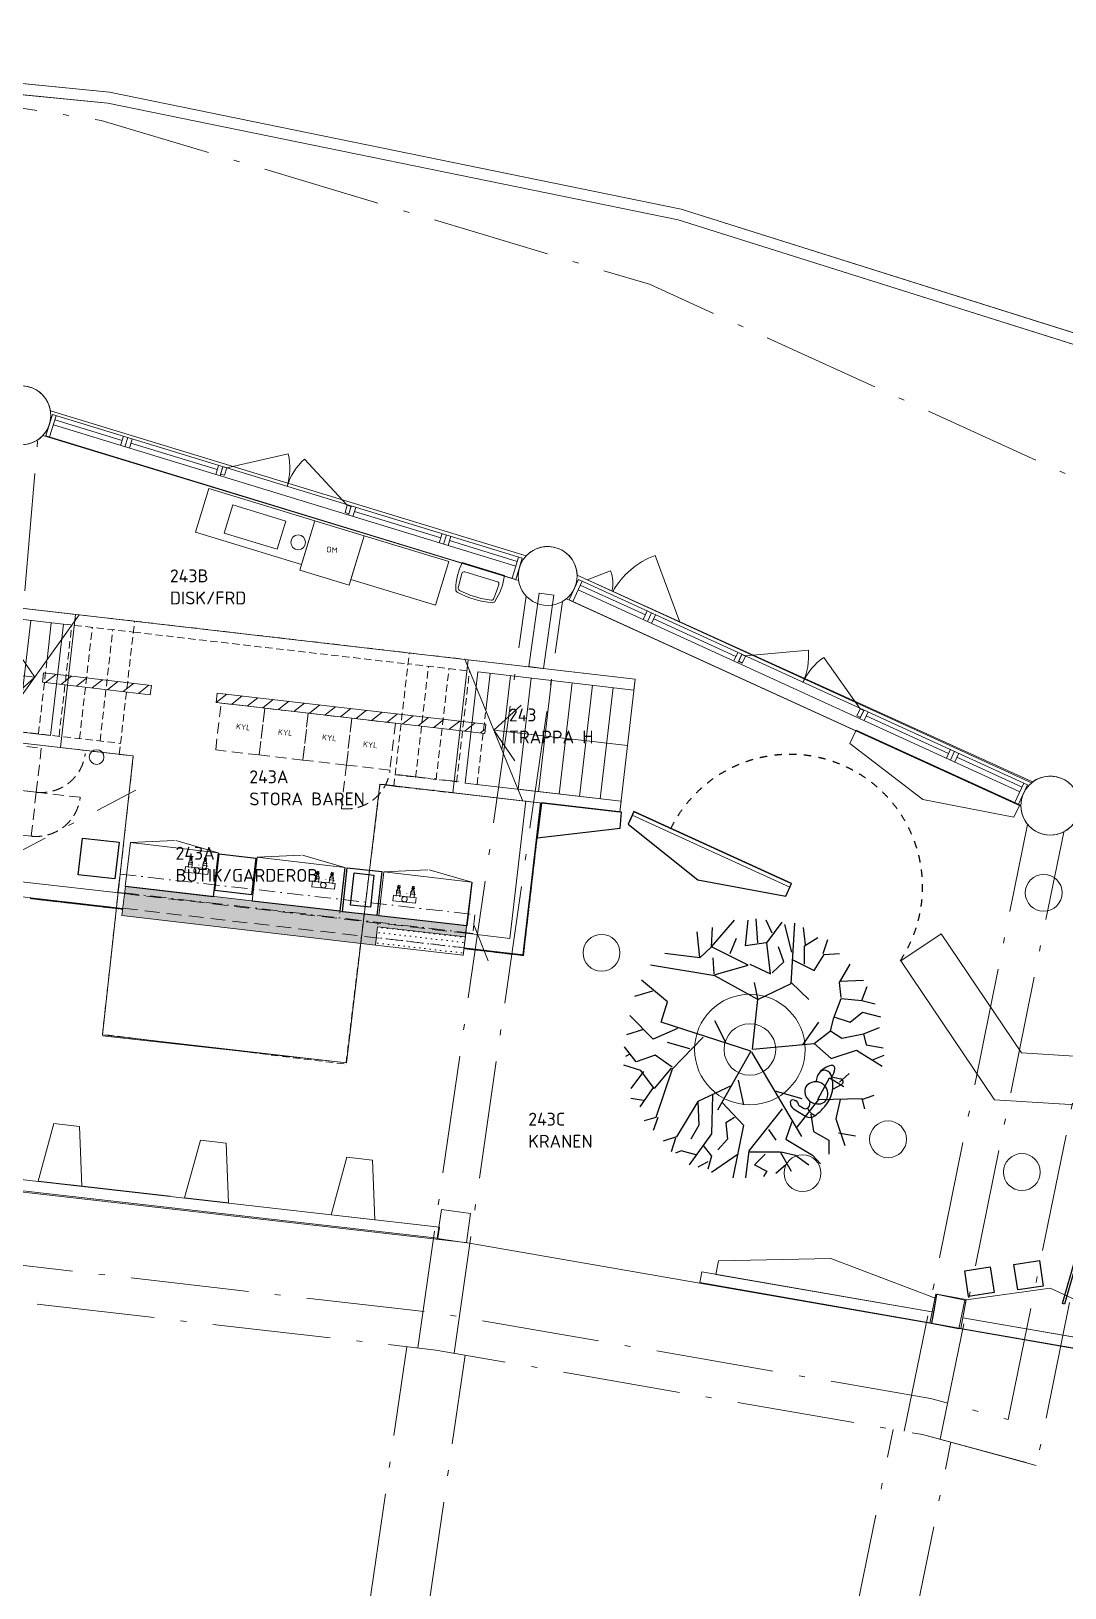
# Model space of a CAD drawing. Header units: millimetres. Extents: x -106764 to 80178, y -104573 to 57950.
# Drawn here: x 11191 to 25211, y 36826 to 57950 of the extents above; entities that cross this region are included whole.
import ezdxf

# ---------------------------------------------------------------- set-up
doc = ezdxf.new("R2010")
doc.units = ezdxf.units.MM
doc.header["$LTSCALE"] = 100
for name, pattern in [('2 Streckad kort', [2.25, 1.5, -0.75]), ('CONTINU', [0]), ('DASHDOT2', [3.8, 2.2, -0.7, 0.2, -0.7]), ('DASHED', [0.75, 0.5, -0.25]), ('DASHED_1', [2, 1, -1]), ('DASHED_2', [3, 2, -1]), ('IMPORT-A_PSTRECK_4', [24, 16, -3.6, 0.8, -3.6]), ('Overhead', [6.2, 4.2, -1, 0, -1])]:
    doc.linetypes.add(name, pattern=pattern)
for name, color, linetype, lineweight in [('_LS SKISS RÖD', 1, 'CONTINU', 9), ('A-------AA-', 1, 'Continuous', 18), ('A-------T--', 1, 'Continuous', 13), ('A------D1-', 1, 'Continuous', 9), ('A-27C---E-N', 7, 'Continuous', 18), ('A-27D---E-N', 7, 'Continuous', 9), ('A-3311-EA-', 3, 'Continuous', 9), ('A-3312-EA-', 3, 'Continuous', 9), ('A-3360----', 1, 'Continuous', 9), ('A-42D--CE-E', 1, 'Continuous', 13), ('A-42D--CE-N', 1, 'Continuous', 9), ('A-43CB--E-E', 3, 'Continuous', 9), ('A-43CB--E-N', 3, 'Continuous', 18), ('A-43CB--EJN', 1, 'Continuous', 9), ('A-43CC-CE-E', 10, 'Continuous', 25), ('A-45BY--E-N', 1, 'Continuous', 9), ('A-45CA--EMN', 4, 'Overhead', 9), ('A-46B--BE-N', 1, 'Continuous', 9), ('A-5-----E--', 1, 'Continuous', 0), ('A-5-----E-N', 1, 'Continuous', 9), ('A-A-BTA-E-A', 4, 'Continuous', 0), ('A030-O', 1, 'IMPORT-A_PSTRECK_4', 9), ('A032', 3, 'Continuous', 9), ('A037', 1, 'IMPORT-A_PSTRECK_4', 9), ('A040-O', 1, 'IMPORT-A_PSTRECK_4', 9), ('A045', 1, 'Continuous', 9), ('A050', 1, 'Continuous', 9), ('A055-O', 12, 'IMPORT-A_PSTRECK_4', 9), ('A085-O', 1, 'IMPORT-A_PSTRECK_4', 9), ('A120', 9, 'Continuous', 9), ('A120-NR', 9, 'Continuous', 9)]:
    doc.layers.add(name, color=color, linetype=linetype, lineweight=lineweight)
for name, color, linetype in [('A-46B--B--N', 1, 'Continuous'), ('människor', 1, 'Continuous'), ('Skiss', 6, 'Continuous')]:
    doc.layers.add(name, color=color, linetype=linetype)
doc.styles.add('ATTR', font='romans.shx', dxfattribs={"width": 0.8, "height": 1.735066})
doc.styles.add('ISOCPEUR_3', font='isocpeur.ttf', dxfattribs={"height": 175})

# ---------------------------------------------------------------- blocks, each defined once
blk = doc.blocks.new('M_Concrete-Round-Column - 800 mm-1233837-A-40_P0010')
at = {"layer": 'A-27D---E-N'}
for start, end in [(360, 180), (180, 360)]:
    blk.add_arc((0, 0), 400, start, end, dxfattribs=at)
blk = doc.blocks.new('M_Concrete-Round-Column - 800 mm-1233862-A-40_P0010')
at = {"layer": 'A-27D---E-N'}
for start, end in [(360, 180), (180, 360)]:
    blk.add_arc((0, 0), 400, start, end, dxfattribs=at)
blk = doc.blocks.new('M_Concrete-Round-Column - 800 mm-1233811-A-40_P0010')
at = {"layer": 'A-27D---E-N'}
for start, end in [(360, 180), (180, 360)]:
    blk.add_arc((0, 0), 400, start, end, dxfattribs=at)
blk = doc.blocks.new('Parytterdörr m fönster-rektangulärt_ABAKO - YDDG 1700x2200_Mot lastgård-9790587-A-40_P0010')
at = {"layer": 'A-42D--CE-E'}
for p, q in [((-710, -245), (-27, -928)), ((675, -245), (434, -486))]:
    blk.add_line(p, q, dxfattribs=at)
for centre, radius, start, end in [((-805, -150), 1100, 315, 355.0413), ((770, -150), 475, 191.5444, 225)]:
    blk.add_arc(centre, radius, start, end, dxfattribs=at)
blk = doc.blocks.new('A$C1C1A1003')
at = {"layer": 'A-------T--'}
for p, q in [((3822, -1391), (2615, 302)), ((-3404, -2226), (-2615, -303))]:
    blk.add_line(p, q, dxfattribs=at)
for points in [[(5135, -1240), (2870, -1500), (2662, 307), (4927, 567), (4944, 418), (2828, 175), (3002, -1334), (5118, -1091), (5135, -1240)], [(-4717, -2378), (-2452, -2115), (-2662, -308), (-4927, -571), (-4909, -720), (-2794, -474), (-2618, -1984), (-4734, -2229), (-4717, -2378)]]:
    blk.add_lwpolyline(points, dxfattribs=at)
at = {"layer": 'A-3360----'}
for p, q in [((4927, 567), (5135, -1240)), ((3386, -780), (3271, 226)), ((3722, -1251), (3549, 258)), ((4000, -1220), (3827, 290)), ((4279, -1188), (4105, 322)), ((4557, -1156), (4383, 354)), ((4835, -1124), (4662, 386)), ((3050, -309), (2993, 194)), ((3218, -545), (3503, -129)), ((-2615, -303), (-4927, -571)), ((-4927, -571), (-4717, -2378)), ((-3895, -2132), (-4070, -623)), ((-3617, -2100), (-3792, -590)), ((-3339, -2067), (-3514, -558)), ((-3119, -1532), (-3236, -526)), ((-2899, -997), (-2958, -493)), ((-4451, -2197), (-4627, -687)), ((-4173, -2164), (-4349, -655)), ((-3009, -1264), (-3381, -925)), ((5118, -1091), (3722, -1251))]:
    blk.add_line(p, q, dxfattribs=at)
at = {"layer": 'A-3360----', "linetype": 'DASHED', "ltscale": 2}
for p, q in [((-1863, -215), (1863, 215)), ((1863, 215), (2615, 302)), ((2070, -1592), (1863, 215)), ((-1845, -364), (1880, 64)), ((2679, 158), (1880, 66)), ((2331, -1411), (2158, 98)), ((2610, -1379), (2436, 130)), ((2888, -1347), (2714, 162)), ((-2794, -474), (-1845, -364)), ((-1863, -215), (-2615, -303)), ((-1948, -1906), (-2124, -397)), ((-1653, -2022), (-1863, -215)), ((3166, -1315), (3054, -338)), ((-2504, -1970), (-2680, -461)), ((-2226, -1938), (-2402, -429)), ((-2783, -2003), (-2896, -1026)), ((2053, -1439), (2887, -1341)), ((-3061, -2035), (-3116, -1562)), ((2071, -1595), (2870, -1500)), ((-3339, -2067), (-1670, -1873)), ((-2452, -2115), (-1653, -2022))]:
    blk.add_line(p, q, dxfattribs=at)
at = {"layer": 'A-3360----', "flags": 128}
for points in [[(5031, -336), (3218, -545), (3590, -885)], [(-4822, -1475), (-3009, -1264), (-3294, -1680)]]:
    blk.add_lwpolyline(points, dxfattribs=at)
at = {"layer": 'A-3360----', "linetype": 'DASHED', "ltscale": 2, "flags": 128}
for points in [[(2073, -1594), (1883, -1614), (2297, -5397)], [(-1653, -2022), (-1463, -1999), (-1009, -5776), (2299, -5414)]]:
    blk.add_lwpolyline(points, dxfattribs=at)
blk = doc.blocks.new('Railing - Railing-3932615-A-40_P0010')
at = {"layer": 'A-45BY--E-N'}
for p, q in [((19300, 47265), (19320, 47310)), ((19300, 47265), (21437, 46288)), ((21458, 46333), (19320, 47310)), ((21458, 46333), (21437, 46288))]:
    blk.add_line(p, q, dxfattribs=at)
blk = doc.blocks.new('_Tvättställ-Stort')
for p, q in [((-298.9, -60.70098), (298.9, -60.70098)), ((-261.895793, -202.60005), (-251.377565, -402.944569)), ((-231.43774, -170.50098), (231.437741, -170.50098)), ((261.895794, -202.60005), (251.370084, -403.087071))]:
    blk.add_line(p, q)
for centre, radius, start, end in [((511.374416, -201.501115), 822.416748, 170.142234, 195.913781), ((-231.43774, -201.00098), 30.5, 90, 183.00531), ((231.437741, -201.00098), 30.5, 356.99469, 90), ((-511.374416, -201.501115), 822.416748, 344.086219, 9.857766), ((-220.919512, -401.3455), 30.5, 183.00531, 260.895399), ((220.912031, -401.488002), 30.5, 277.907163, 356.99469), ((-233.664885, -420.061877), 46.380521, 188.603243, 249.214591), ((0, 812.929283), 1300.630263, 258.91239, 281.08761), ((0.325378, 795.259736), 1247.378248, 259.558178, 280.38164), ((233.664886, -420.061877), 46.380521, 290.785409, 351.396757)]:
    blk.add_arc(centre, radius, start, end)
blk = doc.blocks.new('pelare2')
at = {"layer": 'A-27D---E-N'}
for p, q in [((9970, 237562), (9934, 237164)), ((10370, 237526), (9970, 237562)), ((10334, 237128), (10370, 237526)), ((9934, 237164), (10334, 237128))]:
    blk.add_line(p, q, dxfattribs=at)
blk = doc.blocks.new('ruukki')
at = {"layer": 'A050'}
for centre, start, end in [((10186, 243775), 221.9626, 41.9626), ((10082, 243681), 221.9626, 41.9626), ((10089, 243688), 41.9626, 221.9626), ((10097, 243695), 221.9626, 41.9626), ((10104, 243701), 41.9626, 221.9626), ((10112, 243708), 221.9626, 41.9626), ((10119, 243715), 41.9626, 221.9626), ((10127, 243722), 221.9626, 41.9626), ((10134, 243728), 41.9626, 221.9626), ((10141, 243735), 221.9626, 41.9626), ((10149, 243742), 41.9626, 221.9626), ((10156, 243748), 221.9626, 41.9626), ((10164, 243755), 41.9626, 221.9626), ((10171, 243762), 221.9626, 41.9626), ((10179, 243768), 41.9626, 221.9626)]:
    blk.add_arc(centre, 5, start, end, dxfattribs=at)
blk = doc.blocks.new('2 öltappar')
at = {"layer": 'A-5-----E-N'}
for p, q in [((31482, 238056), (31496, 238077)), ((31515, 238064), (31496, 238077)), ((31379, 237891), (31394, 237912)), ((31379, 237891), (31399, 237878)), ((31413, 237899), (31394, 237912)), ((31398, 237882), (31400, 237881)), ((31399, 237878), (31413, 237899)), ((31413, 237899), (31399, 237878)), ((31408, 237884), (31399, 237878)), ((31421, 237894), (31406, 237873)), ((31406, 237873), (31421, 237894)), ((31408, 237883), (31406, 237873)), ((31406, 237873), (31422, 237863)), ((31411, 237896), (31409, 237898)), ((31411, 237888), (31413, 237899)), ((31421, 237894), (31411, 237888)), ((31436, 237884), (31421, 237894)), ((31436, 237884), (31422, 237863)), ((31422, 237863), (31436, 237838)), ((31464, 237880), (31436, 237884)), ((31445, 237852), (31454, 237866)), ((31455, 237866), (31461, 237876)), ((31485, 237866), (31457, 237824)), ((31459, 237822), (31488, 237864)), ((31461, 237876), (31464, 237880)), ((31461, 237876), (31461, 237876)), ((31485, 237866), (31464, 237880)), ((31642, 238031), (31469, 237772)), ((31482, 238056), (31501, 238043)), ((31527, 237838), (31488, 237864)), ((31500, 238047), (31503, 238046)), ((31501, 238043), (31515, 238064)), ((31515, 238064), (31501, 238043)), ((31501, 238043), (31510, 238049)), ((31523, 238059), (31509, 238038)), ((31509, 238038), (31523, 238059)), ((31511, 238049), (31509, 238038)), ((31509, 238038), (31524, 238028)), ((31513, 238062), (31511, 238063)), ((31515, 238064), (31513, 238054)), ((31523, 238059), (31514, 238053)), ((31538, 238049), (31523, 238059)), ((31538, 238049), (31524, 238028)), ((31524, 238028), (31538, 238003)), ((31532, 237729), (31705, 237989)), ((31536, 237941), (31534, 237943)), ((31566, 238045), (31538, 238049)), ((31538, 238003), (31541, 238007)), ((31538, 238003), (31559, 237989)), ((31541, 238007), (31548, 238017)), ((31541, 238007), (31541, 238007)), ((31548, 238018), (31557, 238031)), ((31557, 238031), (31563, 238041)), ((31588, 238031), (31559, 237989)), ((31562, 237987), (31590, 238029)), ((31562, 237987), (31601, 237961)), ((31564, 238041), (31563, 238041)), ((31564, 238042), (31566, 238045)), ((31588, 238031), (31566, 238045)), ((31572, 238001), (31575, 237999)), ((31630, 238003), (31590, 238029)), ((31600, 238036), (31597, 238038)), ((31705, 237989), (31642, 238031)), ((31436, 237838), (31438, 237842)), ((31436, 237838), (31457, 237824)), ((31439, 237842), (31438, 237842)), ((31439, 237842), (31445, 237852)), ((31459, 237826), (31461, 237825)), ((31459, 237822), (31499, 237796)), ((31532, 237730), (31469, 237772)), ((31477, 237856), (31474, 237857))]:
    blk.add_line(p, q, dxfattribs=at)
at = {"layer": 'A-5-----E-N', "flags": 128}
for points in [[(31410, 237895), (31410, 237895), (31409, 237895), (31409, 237895), (31409, 237895), (31408, 237895), (31408, 237895), (31408, 237895), (31407, 237895), (31407, 237895), (31406, 237895), (31406, 237895), (31406, 237895), (31405, 237895), (31405, 237894), (31405, 237894), (31404, 237894), (31404, 237894), (31404, 237894), (31403, 237893), (31403, 237893), (31403, 237893), (31403, 237892), (31402, 237892), (31402, 237892), (31402, 237892), (31402, 237891), (31401, 237891), (31401, 237891), (31401, 237890), (31401, 237890), (31401, 237890), (31401, 237889), (31400, 237889), (31400, 237889), (31400, 237888), (31400, 237888), (31400, 237887), (31400, 237887), (31400, 237887), (31400, 237886), (31400, 237886), (31400, 237886), (31400, 237885), (31400, 237885), (31400, 237884), (31400, 237884), (31400, 237884), (31400, 237883), (31400, 237883), (31401, 237883), (31401, 237882), (31401, 237882)], [(31411, 237889), (31411, 237889), (31411, 237889), (31411, 237889), (31411, 237889), (31411, 237889), (31411, 237889), (31410, 237889), (31410, 237889), (31410, 237889), (31410, 237889), (31410, 237889), (31410, 237889), (31410, 237889), (31410, 237889), (31409, 237889), (31409, 237889), (31409, 237889), (31409, 237889), (31409, 237889), (31409, 237889), (31409, 237889), (31409, 237889), (31408, 237889), (31408, 237889), (31408, 237889), (31408, 237889), (31408, 237889), (31408, 237889), (31408, 237889), (31408, 237889), (31408, 237888), (31408, 237888), (31407, 237888), (31407, 237888), (31407, 237888), (31407, 237888), (31407, 237888), (31407, 237888), (31407, 237888), (31407, 237888), (31407, 237888), (31407, 237887), (31407, 237887), (31407, 237887), (31407, 237887), (31407, 237887), (31406, 237887), (31406, 237887), (31406, 237887), (31406, 237886), (31406, 237886), (31406, 237886), (31406, 237886), (31406, 237886), (31406, 237886), (31406, 237886), (31406, 237886), (31406, 237885), (31406, 237885), (31406, 237885), (31406, 237885), (31407, 237885), (31407, 237885), (31407, 237885), (31407, 237885), (31407, 237884), (31407, 237884), (31407, 237884), (31407, 237884), (31407, 237884), (31407, 237884), (31407, 237884), (31407, 237884), (31407, 237884), (31407, 237884), (31408, 237883), (31408, 237883), (31408, 237883), (31408, 237883)], [(31408, 237883), (31408, 237883), (31408, 237883), (31408, 237883), (31408, 237883), (31408, 237883), (31408, 237883), (31409, 237883), (31409, 237883), (31409, 237883), (31409, 237883), (31409, 237883), (31409, 237883), (31409, 237883), (31409, 237883), (31410, 237883), (31410, 237883), (31410, 237883), (31410, 237883), (31410, 237883), (31410, 237883), (31410, 237883), (31410, 237883), (31411, 237883), (31411, 237883), (31411, 237883), (31411, 237883), (31411, 237883), (31411, 237883), (31411, 237883), (31411, 237883), (31411, 237883), (31412, 237883), (31412, 237884), (31412, 237884), (31412, 237884), (31412, 237884), (31412, 237884), (31412, 237884), (31412, 237884), (31412, 237884), (31412, 237884), (31412, 237884), (31412, 237885), (31412, 237885), (31412, 237885), (31413, 237885), (31413, 237885), (31413, 237885), (31413, 237885), (31413, 237885), (31413, 237886), (31413, 237886), (31413, 237886), (31413, 237886), (31413, 237886), (31413, 237886), (31413, 237886), (31413, 237886), (31413, 237887), (31413, 237887), (31413, 237887), (31413, 237887), (31412, 237887), (31412, 237887), (31412, 237887), (31412, 237887), (31412, 237888), (31412, 237888), (31412, 237888), (31412, 237888), (31412, 237888), (31412, 237888), (31412, 237888), (31412, 237888), (31412, 237888), (31412, 237888), (31411, 237888), (31411, 237889), (31411, 237889)], [(31409, 237876), (31409, 237876), (31410, 237876), (31410, 237876), (31410, 237876), (31411, 237876), (31411, 237877), (31412, 237877), (31412, 237877), (31412, 237877), (31413, 237877), (31413, 237877), (31413, 237877), (31414, 237877), (31414, 237878), (31414, 237878), (31415, 237878), (31415, 237878), (31415, 237878), (31416, 237879), (31416, 237879), (31416, 237879), (31416, 237879), (31417, 237880), (31417, 237880), (31417, 237880), (31417, 237881), (31418, 237881), (31418, 237881), (31418, 237882), (31418, 237882), (31418, 237882), (31418, 237883), (31419, 237883), (31419, 237883), (31419, 237884), (31419, 237884), (31419, 237884), (31419, 237885), (31419, 237885), (31419, 237886), (31419, 237886), (31419, 237886), (31419, 237887), (31419, 237887), (31419, 237887), (31419, 237888), (31419, 237888), (31419, 237889), (31419, 237889), (31418, 237889), (31418, 237890), (31418, 237890)], [(31513, 238061), (31512, 238061), (31512, 238061), (31512, 238061), (31511, 238061), (31511, 238061), (31510, 238061), (31510, 238060), (31510, 238060), (31509, 238060), (31509, 238060), (31509, 238060), (31508, 238060), (31508, 238060), (31508, 238060), (31507, 238059), (31507, 238059), (31507, 238059), (31506, 238059), (31506, 238059), (31506, 238058), (31505, 238058), (31505, 238058), (31505, 238057), (31505, 238057), (31504, 238057), (31504, 238057), (31504, 238056), (31504, 238056), (31504, 238056), (31503, 238055), (31503, 238055), (31503, 238055), (31503, 238054), (31503, 238054), (31503, 238053), (31503, 238053), (31503, 238053), (31503, 238052), (31503, 238052), (31502, 238052), (31502, 238051), (31502, 238051), (31503, 238050), (31503, 238050), (31503, 238050), (31503, 238049), (31503, 238049), (31503, 238049), (31503, 238048), (31503, 238048), (31503, 238047), (31503, 238047)], [(31514, 238054), (31514, 238054), (31514, 238054), (31513, 238054), (31513, 238054), (31513, 238054), (31513, 238054), (31513, 238054), (31513, 238054), (31513, 238054), (31513, 238054), (31512, 238054), (31512, 238054), (31512, 238054), (31512, 238054), (31512, 238054), (31512, 238054), (31512, 238054), (31512, 238054), (31511, 238054), (31511, 238054), (31511, 238054), (31511, 238054), (31511, 238054), (31511, 238054), (31511, 238054), (31511, 238054), (31510, 238054), (31510, 238054), (31510, 238054), (31510, 238054), (31510, 238054), (31510, 238054), (31510, 238054), (31510, 238053), (31510, 238053), (31510, 238053), (31510, 238053), (31509, 238053), (31509, 238053), (31509, 238053), (31509, 238053), (31509, 238053), (31509, 238053), (31509, 238052), (31509, 238052), (31509, 238052), (31509, 238052), (31509, 238052), (31509, 238052), (31509, 238052), (31509, 238052), (31509, 238051), (31509, 238051), (31509, 238051), (31509, 238051), (31509, 238051), (31509, 238051), (31509, 238051), (31509, 238051), (31509, 238050), (31509, 238050), (31509, 238050), (31509, 238050), (31509, 238050), (31509, 238050), (31509, 238050), (31509, 238050), (31509, 238049), (31509, 238049), (31509, 238049), (31510, 238049), (31510, 238049), (31510, 238049), (31510, 238049), (31510, 238049), (31510, 238049), (31510, 238049), (31510, 238049), (31510, 238049)], [(31510, 238049), (31510, 238048), (31510, 238048), (31511, 238048), (31511, 238048), (31511, 238048), (31511, 238048), (31511, 238048), (31511, 238048), (31511, 238048), (31511, 238048), (31512, 238048), (31512, 238048), (31512, 238048), (31512, 238048), (31512, 238048), (31512, 238048), (31512, 238048), (31512, 238048), (31513, 238048), (31513, 238048), (31513, 238048), (31513, 238048), (31513, 238048), (31513, 238048), (31513, 238048), (31513, 238048), (31513, 238048), (31514, 238048), (31514, 238048), (31514, 238049), (31514, 238049), (31514, 238049), (31514, 238049), (31514, 238049), (31514, 238049), (31514, 238049), (31514, 238049), (31515, 238049), (31515, 238049), (31515, 238049), (31515, 238050), (31515, 238050), (31515, 238050), (31515, 238050), (31515, 238050), (31515, 238050), (31515, 238050), (31515, 238050), (31515, 238051), (31515, 238051), (31515, 238051), (31515, 238051), (31515, 238051), (31515, 238051), (31515, 238051), (31515, 238051), (31515, 238052), (31515, 238052), (31515, 238052), (31515, 238052), (31515, 238052), (31515, 238052), (31515, 238052), (31515, 238052), (31515, 238053), (31515, 238053), (31515, 238053), (31515, 238053), (31515, 238053), (31515, 238053), (31514, 238053), (31514, 238053), (31514, 238053), (31514, 238053), (31514, 238054), (31514, 238054), (31514, 238054), (31514, 238054), (31514, 238054)], [(31511, 238042), (31512, 238042), (31512, 238042), (31512, 238042), (31513, 238042), (31513, 238042), (31514, 238042), (31514, 238042), (31514, 238042), (31515, 238042), (31515, 238042), (31515, 238042), (31516, 238042), (31516, 238043), (31516, 238043), (31517, 238043), (31517, 238043), (31517, 238043), (31518, 238044), (31518, 238044), (31518, 238044), (31519, 238044), (31519, 238045), (31519, 238045), (31519, 238045), (31520, 238045), (31520, 238046), (31520, 238046), (31520, 238046), (31520, 238047), (31521, 238047), (31521, 238047), (31521, 238048), (31521, 238048), (31521, 238049), (31521, 238049), (31521, 238049), (31521, 238050), (31521, 238050), (31521, 238050), (31522, 238051), (31522, 238051), (31522, 238052), (31521, 238052), (31521, 238052), (31521, 238053), (31521, 238053), (31521, 238053), (31521, 238054), (31521, 238054), (31521, 238055), (31521, 238055), (31521, 238055)]]:
    blk.add_lwpolyline(points, dxfattribs=at)
at = {"layer": 'A-5-----E-N'}
for centre, radius, start, end in [((31410, 237886), 11.1, 81.7789, 210.6637), ((31402, 237875), 4.76, 146.2213, 326.2213), ((31402, 237875), 4.76, 146.2213, 326.2213), ((31410, 237886), 11.1, 261.7789, 30.6637), ((31417, 237896), 4.76, 326.2213, 146.2213), ((31417, 237896), 4.76, 326.2213, 146.2213), ((31505, 238041), 4.76, 146.2213, 326.2213), ((31505, 238041), 4.76, 146.2213, 326.2213), ((31512, 238051), 11.1, 81.7789, 210.6637), ((31512, 238051), 11.1, 261.7789, 30.6637), ((31519, 238062), 4.76, 326.2213, 146.2213), ((31519, 238062), 4.76, 326.2213, 146.2213), ((31587, 237880), 38.1, 56.2213, 236.2213), ((31587, 237880), 38.1, 236.2213, 56.2213)]:
    blk.add_arc(centre, radius, start, end, dxfattribs=at)
blk = doc.blocks.new('Shrub4')
at = {"color": 4}
for p, q in [((-0.384, 1.013), (-0.164, 1.267)), ((-0.384, 1.013), (-0.375, 1.196)), ((-0.062, 1.024), (-0.036, 1.267)), ((0.057, 1.053), (0.04, 1.278)), ((0.192, 1.145), (0.133, 1.267)), ((0.142, 1.053), (0.286, 1.247)), ((0.379, 0.962), (0.311, 1.227)), ((0.37, 0.667), (0.405, 1.237)), ((0.506, 1.033), (0.489, 1.196)), ((-0.494, 0.911), (-0.52, 1.155)), ((-0.206, 0.951), (-0.147, 1.095)), ((0.133, 1.053), (-0.062, 1.024)), ((0.175, 0.758), (0.142, 1.053)), ((0.497, 1.024), (0.625, 1.104)), ((0.675, 0.951), (0.718, 1.084)), ((-0.494, 0.911), (-0.825, 0.951)), ((-0.384, 1.013), (-0.494, 0.911)), ((-0.036, 0.84), (-0.384, 1.013)), ((-0.359, 0.758), (-0.368, 0.911)), ((0.303, 0.871), (0.251, 1.013)), ((0.388, 0.891), (0.59, 0.789)), ((0.497, 0.851), (0.497, 1.024)), ((0.59, 0.789), (0.684, 0.942)), ((0.684, 0.942), (0.828, 0.951)), ((-0.351, 0.738), (-0.961, 0.84)), ((-0.359, 0.748), (-0.036, 0.84)), ((-0.02, 0.851), (0.175, 0.758)), ((0.192, 0.769), (0.303, 0.871)), ((0.828, 0.677), (0.93, 0.851)), ((-0.944, 0.595), (-1.113, 0.544)), ((-0.8, 0.493), (-1.046, 0.697)), ((0.057, 0.515), (-0.351, 0.738)), ((0.057, 0.524), (0.023, 0.677)), ((0.057, 0.515), (0.37, 0.667)), ((0.37, 0.677), (0.54, 0.515)), ((0.846, 0.535), (0.828, 0.677)), ((0.837, 0.687), (1.057, 0.697)), ((1.04, 0.504), (1.091, 0.637)), ((-0.859, 0.3), (-0.8, 0.493)), ((0.005, 0.044), (0.057, 0.515)), ((0.777, 0.341), (0.846, 0.524)), ((0.846, 0.524), (1.04, 0.504)), ((1.04, 0.504), (1.168, 0.473)), ((-0.935, 0.137), (-1.156, 0.362)), ((-0.012, 0.026), (-0.859, 0.299)), ((-0.249, 0.106), (-0.351, 0.311)), ((0.481, 0.086), (0.633, 0.3)), ((0.744, 0.219), (0.777, 0.341)), ((0.777, 0.351), (0.93, 0.3)), ((0.93, 0.3), (1.048, 0.393)), ((1.048, 0.393), (1.218, 0.351)), ((-1.029, 0.229), (-1.19, 0.179)), ((-0.707, 0.239), (-0.935, 0.137)), ((-0.461, 0.157), (-0.757, -0.147)), ((0.59, 0.097), (0.744, 0.219)), ((0.744, 0.219), (0.853, 0.148)), ((0.853, 0.148), (1.057, 0.188)), ((1.057, 0.188), (1.209, 0.25)), ((1.057, 0.188), (1.083, 0.086)), ((-1.096, -0.076), (-1.207, 0.066)), ((-0.588, 0.046), (-0.8, 0.106)), ((-0.012, 0.026), (-0.326, -0.534)), ((-0.003, 0.015), (0.47, -0.784)), ((0.005, 0.044), (0.59, 0.097)), ((0.59, 0.097), (0.752, -0.045)), ((0.752, -0.045), (0.989, 0.035)), ((0.989, 0.035), (1.235, -0.116)), ((1.083, 0.086), (1.244, 0.057)), ((-1.054, -0.158), (-1.215, -0.107)), ((-1.156, -0.005), (-1.198, -0.025)), ((-0.918, -0.014), (-1.096, -0.076)), ((-0.766, -0.137), (-0.927, -0.33)), ((-0.757, -0.127), (-0.918, -0.014)), ((-0.757, -0.147), (-0.91, -0.605)), ((1.142, -0.056), (1.252, -0.014)), ((-1.029, -0.168), (-1.148, -0.33)), ((-0.927, -0.33), (-1.054, -0.158)), ((-0.13, -0.249), (-0.079, -0.483)), ((0.625, -0.432), (0.735, -0.229)), ((0.735, -0.229), (0.87, -0.31)), ((0.828, -0.27), (0.921, -0.188)), ((-1.029, -0.443), (-1.148, -0.423)), ((-0.935, -0.321), (-1.063, -0.503)), ((-0.19, -0.3), (-0.512, -0.452)), ((-0.375, -0.392), (-0.384, -0.758)), ((0.218, -0.352), (0.472, -0.423)), ((0.429, -0.697), (0.633, -0.432)), ((0.633, -0.432), (1.04, -0.423)), ((0.837, -0.432), (0.794, -0.616)), ((1.04, -0.432), (1.159, -0.392)), ((1.04, -0.423), (1.066, -0.523)), ((-0.512, -0.452), (-0.715, -0.788)), ((-0.512, -0.452), (-0.503, -0.677)), ((-0.283, -0.463), (-0.079, -0.677)), ((0.286, -0.523), (-0.029, -0.921)), ((0.557, -0.574), (0.583, -0.737)), ((-0.91, -0.605), (-1.02, -0.636)), ((-0.893, -0.605), (-0.935, -0.728)), ((-0.503, -0.677), (-0.579, -0.81)), ((-0.164, -0.605), (-0.249, -0.656)), ((-0.249, -0.656), (-0.232, -0.81)), ((-0.079, -0.677), (-0.181, -1.175)), ((0.158, -0.717), (0.227, -0.819)), ((0.379, -0.646), (0.32, -0.81)), ((0.583, -0.737), (0.727, -0.819)), ((0.794, -0.616), (0.879, -0.87)), ((-0.715, -0.788), (-0.842, -0.83)), ((-0.724, -0.799), (-0.766, -0.93)), ((-0.384, -0.758), (-0.596, -1.053)), ((-0.461, -0.87), (-0.384, -0.972)), ((-0.232, -0.81), (-0.325, -0.91)), ((0.32, -0.81), (0.574, -0.961)), ((0.727, -0.819), (0.727, -0.952)), ((0.82, -0.748), (0.981, -0.779)), ((-0.672, -0.921), (-0.724, -0.941)), ((-0.52, -0.961), (-0.672, -0.921)), ((-0.418, -1.023), (-0.512, -1.074)), ((-0.384, -0.972), (-0.418, -1.094)), ((-0.13, -0.952), (-0.384, -1.124)), ((-0.029, -0.921), (-0.062, -1.175)), ((-0.02, -0.93), (0.268, -0.93)), ((0.125, -0.952), (0.023, -1.053)), ((0.268, -0.93), (0.37, -1.114)), ((0.277, -0.93), (0.412, -0.961)), ((0.412, -0.961), (0.54, -1.053)), ((0.574, -0.961), (0.65, -1.043)), ((0.023, -1.053), (0.142, -1.114)), ((0.32, -1.053), (0.227, -1.135))]:
    blk.add_line(p, q, dxfattribs=at)
blk.add_line((0.142, -1.114), (0.108, -1.165))
blk = doc.blocks.new('Person 13 Man Grabbing PV')
for p, q in [((-11.13, 1.62), (-13.19, 6.15)), ((-6.15, 5.95), (-10.97, 8.31)), ((6.2, -0.07), (7.9, 0.9)), ((14.56, -4.87), (14.11, 2.6)), ((-4.2, -3.54), (-7.55, -4.79)), ((10.47, -5.26), (11.15, -4.36)), ((11.41, -3.49), (11.2, -0.84))]:
    blk.add_line(p, q)
for centre, radius, start, end in [((-11.69, 6.83), 1.64, 63.89878, 204.4247), ((-14.94, -0.94), 1.61, 119.0732, 231.1184), ((-11.27, -7.53), 9.15, 89.09031, 119.0732), ((-8.82, -1.4), 3.63, 147.0958, 290.5492), ((1.92, -8.35), 16.42, 83.80751, 147.0958), ((1.21, 0.12), 6.53, 112.746, 261.956), ((0.63, 1.5), 5.03, 41.79708, 112.746), ((-0.74, -32.87), 41.1, 73.4031, 83.80751), ((-0.97, 0.07), 7.18, 311.7514, 41.79708), ((9, -1.01), 2.21, 4.5143, 119.7562), ((2.68, 4.84), 8.27, 332.0521, 12.112), ((9.75, 2.33), 4.36, 3.50757, 73.4031), ((-7.77, 7.95), 13.03, 231.1184, 263.572), ((0.91, -2.03), 4.36, 261.956, 311.7514), ((11.43, -5.99), 1.21, 142.7892, 208.134), ((8.12, -7.76), 2.55, 9.25509, 28.134), ((12, -7.13), 1.39, 189.2551, 299.5813), ((10.13, -3.59), 1.28, 322.7892, 4.5143), ((10.84, -5.1), 3.73, 299.5813, 3.50757)]:
    blk.add_arc(centre, radius, start, end)
at = {"style": 'ATTR', "width": 0.8, "flags": 9}
blk.add_attdef('ESTCODE', (0, 0), '', height=0.00634, dxfattribs=at)
blk = doc.blocks.new('A$C650f08bc')
at = {"layer": 'A-46B--BE-N'}
h = blk.add_hatch(dxfattribs=at)
h.set_pattern_fill('DOTS', color=256, scale=25, angle=25)
h.set_pattern_definition([(25, (-10170.28, -42710.4), (1.211883, 44.35542), [0, -39.6875])])
h.paths.add_polyline_path([(5693.9, 3084.1), (6885.9, 2945.6), (6903.2, 3094.6), (2274.3, 3632.3), (2228.2, 3234.9), (5665.1, 2835.7)])
h = blk.add_hatch(dxfattribs=at)
h.set_pattern_fill('DOTS', color=256, scale=45)
h.set_pattern_definition([(353.3748, (518.73, 6079.58), (43.7222, 66.83945), [0, -71.4375])])
h.paths.add_polyline_path([(6885.9, 2945.6), (5693.9, 3084.1), (5665.1, 2835.7), (6857.1, 2697.3)])
at = {"layer": 'A085-O'}
h = blk.add_hatch(dxfattribs=at)
h.set_pattern_fill('_USER', color=256, scale=150, angle=38.41057, pattern_type=0)
h.set_pattern_definition([(38.410574, (-45407.66, -300867.23), (-93.19386, 117.53682), [])])
h.paths.add_polyline_path([(1166.3, 6528.2), (2626.9, 6357.7), (2612.4, 6233.6), (1151.7, 6401.3)])
h.paths.add_polyline_path([(3521, 6255.2), (7164.2, 5833.8), (7149.6, 5706.9), (3506.3, 6128.7)])
h.paths.add_polyline_path([(7164.2, 5833.8), (7149.5, 5707), (7149.5, 5706.7)])
at = {"color": 9, "linetype": 'DASHED_1'}
blk.add_arc((11287.4, 3623), 1800, 326.14561, 157.02379, dxfattribs=at)
at = {"layer": '_LS SKISS RÖD', "flags": 128}
blk.add_lwpolyline([(12099.9, 5572.2), (12184.7, 5753.3), (14405, 4738.3), (14326.5, 4570.8), (13091.2, 4811.1)], close=True, dxfattribs=at)
at = {"layer": '_LS SKISS RÖD'}
blk.add_lwpolyline([(14429.2, 1374), (16373, 1252.2), (16331.8, 593.5), (14063.5, 735.6), (12793.7, 2620.5), (13341, 2989.2)], close=True, dxfattribs=at)
for centre, radius in [((14729.9, 3544.8), 250), ((8732.6, 2729.7), 250), ((10745.1, 1417.9), 750), ((10745.1, 1417.9), 350), ((12618.8, 199.2), 250), ((14434.3, -244.8), 250), ((11459.2, -259.5), 250)]:
    blk.add_circle(centre, radius, dxfattribs=at)
at = {"layer": 'A-------AA-'}
for p, q in [((6856.5, 2692.2), (6892.2, 3000.1)), ((1493.2, -412.5), (2884.1, -571.9))]:
    blk.add_line(p, q, dxfattribs=at)
for points in [[(3227.6, 8438.3), (4662.3, 8000.4), (4843.2, 8593.4), (3408.6, 9031.3), (3227.6, 8438.3)], [(5331.8, 7796.1), (6479.5, 7445.8), (6660.5, 8038.8), (5512.8, 8389.1), (5331.8, 7796.1)], [(1686.5, -435.9), (1090.5, -367.1), (1306.6, 414), (1654.2, 373.4), (1686.5, -436)], [(3673.5, -664.1), (3077.4, -595.3), (3293.5, 185.8), (3641.2, 145.2), (3673.5, -664.2)], [(5660.4, -892.4), (5064.4, -823.6), (5280.4, -42.5), (5628.1, -83), (5660.4, -892.5)], [(10317.7, -1450.9), (10285, -1633), (13237.9, -2145.7), (13271.3, -1963.1), (11843.3, -1416.4), (10317.7, -1450.9)], [(15800.2, -2598.8), (15855.5, -2298.9), (14818.8, -1820.6), (13677.5, -1977.7), (13631.5, -2224.5), (15800.2, -2598.8)]]:
    blk.add_lwpolyline(points, dxfattribs=at)
blk.add_lwpolyline([(3521, 6255.2), (7164.1, 5833.2), (7149.5, 5706.7), (3506.3, 6128.7)], close=True, dxfattribs=at)
at = {"layer": 'A-------T--'}
blk.add_line((2371.5, 3517.4), (2351.6, 3519.7), dxfattribs=at)
blk.add_lwpolyline([(7861.9, 4291.9), (7916.9, 4765.9)], dxfattribs=at)
at = {"layer": 'A------D1-'}
blk.add_line((7000.4, 3111), (7195.2, 2622.6), dxfattribs=at)
at = {"layer": 'A-43CB--E-E'}
for p, q in [((7489.8, 2926.2), (7706.4, 4790.4)), ((235.1, 3767.6), (2262.8, 3532.9)), ((6891.7, 2995.3), (7489.8, 2926.2))]:
    blk.add_line(p, q, dxfattribs=at)
for points in [[(251.5, 5651.6), (13.1, 3588.7), (2239.1, 3331.5)], [(6868.6, 2796.6), (7665.4, 2704.6), (7905, 4767.3)]]:
    blk.add_lwpolyline(points, dxfattribs=at)
at = {"layer": 'A-43CB--E-N', "linetype": 'DASHED_2'}
for p, q in [((2262.8, 3532.9), (6891.7, 2995.3)), ((2239.7, 3334.3), (6868.6, 2796.6))]:
    blk.add_line(p, q, dxfattribs=at)
at = {"layer": 'A-45BY--E-N'}
for points in [[(163.9, -416.5), (177.4, -267), (6535.2, -992.3), (6514.5, -1140.9)], [(10064.9, -1745.8), (10091.3, -1599.3), (13237.9, -2145.7), (13210.7, -2293.8)], [(13605.6, -2366.1), (13631.5, -2224.5), (17922.7, -2964.8), (17890.2, -3111.3)]]:
    blk.add_lwpolyline(points, close=True, dxfattribs=at)
at = {"layer": 'A-45CA--EMN'}
for p, q in [((5957.1, 5148.5), (6791.8, 5054)), ((5939.4, 4995.7), (5750.1, 5019.3)), ((5939.1, 4993.4), (6738.6, 4902.9))]:
    blk.add_line(p, q, dxfattribs=at)
at = {"layer": 'A-46B--B--N', "linetype": '2 Streckad kort', "lineweight": 18}
for p, q in [((5204.3, 4686.8), (5272.7, 5277.8)), ((1065.9, 4908.8), (1661.9, 4839.9))]:
    blk.add_line(p, q, dxfattribs=at)
at = {"layer": 'A-46B--B--N'}
for p, q in [((9170.9, 4645.5), (9114.8, 4522.8)), ((7861.9, 4291.9), (8987, 4421.9))]:
    blk.add_line(p, q, dxfattribs=at)
at = {"layer": 'A-46B--B--N', "lineweight": 18}
for points in [[(4843.2, 8593.4), (4638.9, 7923.9), (5308.4, 7719.6), (5512.8, 8389.1), (4843.2, 8593.4)], [(2273.6, 3629.5), (2342.5, 4225.5), (3534.7, 4087.8), (3465.8, 3491.6)], [(2342.5, 4225.5), (2940, 4255.4)], [(2342.5, 4225.5), (2940, 4255.4)], [(2959.8, 4253.1), (3534.7, 4087.8)], [(3992.3, 3430.8), (4061.2, 4026.8), (5253.4, 3889.1), (5181.8, 3269.9)], [(4061.2, 4026.8), (4658.6, 4056.7)], [(4061.2, 4026.8), (4658.6, 4056.7)], [(4678.5, 4054.4), (5253.4, 3889.1)], [(5710.9, 3232.4), (5779.8, 3828.3), (6972, 3690.6), (6903.1, 3094.6)], [(5779.8, 3828.3), (6377.3, 3858.2)], [(6397.1, 3855.9), (6972, 3690.6)]]:
    blk.add_lwpolyline(points, dxfattribs=at)
at = {"layer": 'A-46B--B--N', "linetype": '2 Streckad kort', "lineweight": 18}
for points in [[(3573.1, 6118.8), (4164.2, 6050.4), (4090.6, 5414.7), (3499.5, 5483.1)], [(4164.2, 6050.4), (4755.2, 5982), (4681.6, 5346.3), (4090.6, 5414.7)], [(4755.2, 5982), (5346.3, 5913.6), (5272.7, 5277.8), (4681.6, 5346.3)], [(5346.3, 5913.6), (5937.3, 5845.2), (5863.7, 5209.4), (5272.7, 5277.8)], [(489.1, 5579.4), (1134.8, 5504.8), (1065.9, 4908.8), (420.2, 4983.4)], [(420.2, 4983.4), (1065.9, 4908.8), (997.1, 4312.7), (351.3, 4387.3)]]:
    blk.add_lwpolyline(points, close=True, dxfattribs=at)
at = {"layer": 'A-46B--B--N'}
for points in [[(7916.9, 4765.9), (7861.9, 4291.9), (8987, 4421.9), (9003.3, 4639.8), (9003.3, 4639.8), (7916.9, 4765.9)], [(9170.9, 4645.5), (9094, 4477.3), (10040, 3720.5), (11231.3, 3500.2), (11308.2, 3668.5), (9170.9, 4645.5)], [(3534.7, 4087.7), (3466.5, 3491.6), (2273.6, 3629.5)], [(5253.4, 3889.3), (5185.1, 3293.2), (3992.3, 3431.1)], [(6972, 3690.6), (6903.8, 3094.5), (5710.9, 3232.4)], [(6891.7, 2995.3), (6896.2, 3035)]]:
    blk.add_lwpolyline(points, dxfattribs=at)
at = {"layer": 'A-46B--B--N', "extrusion": (0, 0, -1)}
for points in [[(-1692.1, 4287), (-2188.8, 4229.3), (-2131.1, 3732.6), (-1634.4, 3790.3)], [(-3547.4, 4071.1), (-4044, 4013.4), (-3986.3, 3516.7), (-3489.7, 3574.4)]]:
    blk.add_lwpolyline(points, close=True, dxfattribs=at)
at = {"layer": 'A-46B--B--N'}
for points in [[(5284.3, 3884), (5751.5, 3833.2), (5687, 3237.5), (5219.8, 3288.3)], [(5377.6, 3814.3), (5646, 3785.1), (5598.4, 3347.7), (5330, 3376.9)], [(14378.9, -1845), (14325.7, -1499.1), (14671.6, -1445.8), (14724.9, -1791.8)], [(13711.5, -1931.8), (13658.2, -1585.8), (14004.1, -1532.6), (14057.4, -1878.5)]]:
    blk.add_lwpolyline(points, close=True, dxfattribs=at)
at = {"layer": 'A-46B--B--N', "linetype": '2 Streckad kort', "lineweight": 18}
for centre, radius, start, end in [((1134.8, 5504.8), 600, 263.40526, 353.41057), ((5272.7, 5277.8), 595, 263.3968, 353.3968), ((1065.9, 4908.8), 600, 263.40526, 353.41057)]:
    blk.add_arc(centre, radius, start, end, dxfattribs=at)
at = {"layer": 'A-46B--BE-N'}
for points in [[(5665.1, 2835.7), (2228.2, 3234.9), (2274.3, 3632.3), (6903.2, 3094.6), (6885.9, 2945.6), (5693.9, 3084.1)], [(5693.9, 3084.1), (6885.9, 2945.6), (6857.1, 2697.3), (5665.1, 2835.7)]]:
    blk.add_lwpolyline(points, close=True, dxfattribs=at)
at = {"layer": 'A-5-----E--'}
blk.add_lwpolyline([(5699.5, 3132.9), (5697.3, 3114.3)], dxfattribs=at)
for centre in [(4618.8, 8299.8), (1884.1, 5386)]:
    blk.add_circle(centre, 100, dxfattribs=at)
at = {"layer": 'A050', "linetype": 'DASHDOT2'}
blk.add_lwpolyline([(2263.3, 3540.1), (2173.9, 3550.3), (2202.3, 3798.7), (7016.2, 3247.6), (6986.9, 2994.3), (2164.2, 3553.6)], dxfattribs=at)
at = {"layer": 'A050'}
for centre, start, end in [((7899.4, 4665.8), 83.37344, 263.37344), ((7901.7, 4685.7), 83.37344, 263.37344), ((7898.2, 4655.9), 263.37344, 83.37344), ((7900.5, 4675.7), 263.37344, 83.37344), ((2103.6, 3341), 173.40919, 353.40919), ((2113.6, 3339.9), 353.40919, 173.40919), ((2123.5, 3338.8), 173.40919, 353.40919), ((2133.4, 3337.6), 353.40919, 173.40919), ((2143.4, 3336.5), 173.40919, 353.40919), ((2153.3, 3335.3), 353.40919, 173.40919), ((2163.2, 3334.2), 173.40919, 353.40919), ((2173.2, 3333), 353.40919, 173.40919), ((2183.1, 3331.9), 173.40919, 353.40919), ((2193, 3330.7), 353.40919, 173.40919), ((2203, 3329.6), 173.40919, 353.40919), ((2212.9, 3328.4), 353.40919, 173.40919), ((2222.8, 3327.3), 173.40919, 353.40919), ((2232.8, 3326.1), 353.40919, 173.40919), ((7568.4, 2709.6), 173.40919, 353.40919), ((7578.3, 2708.5), 353.40919, 173.40919), ((7588.2, 2707.3), 173.40919, 353.40919), ((7598.2, 2706.2), 353.40919, 173.40919), ((7608.1, 2705.1), 173.40919, 353.40919), ((7618, 2703.9), 353.40919, 173.40919), ((7628, 2702.8), 173.40919, 353.40919), ((7637.9, 2701.6), 353.40919, 173.40919), ((7647.8, 2700.5), 173.40919, 353.40919), ((7657.8, 2699.3), 353.40919, 173.40919), ((7667.7, 2698.2), 173.40919, 42.62499)]:
    blk.add_arc(centre, 5, start, end, dxfattribs=at)
at = {"layer": 'A085-O'}
blk.add_lwpolyline([(3615.4, 8424.4), (4332.8, 8205.5), (4449.5, 8588.1), (3732.2, 8807)], close=True, dxfattribs=at)
at = {"layer": 'människor'}
blk.add_lwpolyline([(15188.9, -1423.1), (15011.6, -2037.1), (14984.6, -2029.3), (15161.9, -1415.3)], close=True, dxfattribs=at)
at = {"layer": 'A-45BY--E-N'}
blk.add_blockref('Railing - Railing-3932615-A-40_P0010', (-10149.5, -42664.9), dxfattribs=at)
at = {"layer": 'A-46B--B--N', "lineweight": 18, "rotation": 297.4113288432241}
for p in [(-222472.1, -77626.7), (-220753, -77825.3), (-219653.3, -78016)]:
    blk.add_blockref('2 öltappar', p, dxfattribs=at)
at = {"layer": 'A-46B--B--N', "xscale": 25.4, "yscale": 25.4, "zscale": 25.4, "rotation": 234.1716467007472}
blk.add_blockref('Person 13 Man Grabbing PV', (11653.8, 841.1), dxfattribs=at)
at = {"layer": 'A-5-----E--'}
for name, p, rotation in [('ruukki', (161504.9, -184909.4), 41.41087210204752), ('ruukki', (161488.7, -185048.5), 41.41087210204752), ('ruukki', (161456.4, -185326.6), 41.41087210204752), ('ruukki', (161472.6, -185187.6), 41.41087210204752), ('ruukki', (161440.3, -185465.7), 41.41087210204752), ('ruukki', (161407.9, -185743.8), 41.41087210204752), ('ruukki', (161424.1, -185604.8), 41.41087210204752), ('ruukki', (161391.8, -185882.9), 41.41087210204752), ('ruukki', (-188339.3, -150271.4), 311.4466188531354), ('ruukki', (-188200.3, -150287.4), 311.4466188531354), ('ruukki', (-188061.2, -150303.5), 311.4466188531354), ('ruukki', (-187922.1, -150319.6), 311.4466188531354), ('ruukki', (-187783, -150335.6), 311.4466188531354), ('ruukki', (-187644, -150351.7), 311.4466188531354), ('ruukki', (-187504.9, -150367.8), 311.4466188531354), ('ruukki', (-187365.8, -150383.9), 311.4466188531354), ('ruukki', (161359.5, -186161), 41.41087210204752), ('ruukki', (161375.6, -186022), 41.41087210204752), ('ruukki', (161343.3, -186300.1), 41.41087210204752), ('ruukki', (161311, -186578.2), 41.41087210204752), ('ruukki', (161327.2, -186439.2), 41.41087210204752), ('ruukki', (-182457.4, -150951), 311.4466188531354), ('ruukki', (-182318.3, -150967.1), 311.4466188531354), ('ruukki', (-182179.2, -150983.1), 311.4466188531354), ('ruukki', (-182040.1, -150999.2), 311.4466188531354), ('ruukki', (-181901.1, -151015.3), 311.4466188531354), ('ruukki', (161294.9, -186717.3), 41.41087210204752), ('pelare2', (-18203.6, -237577.9), 354.793639100622)]:
    blk.add_blockref(name, p, dxfattribs=dict(at, rotation=rotation))
at = {"layer": 'A050', "rotation": 343.0265363960319}
blk.add_blockref('_Tvättställ-Stort', (7148.1, 7995.3), dxfattribs=at)
at = {"layer": 'Skiss', "xscale": 1431.297476815179, "yscale": 1431.297476815179, "zscale": 1431.297476815179}
blk.add_blockref('Shrub4', (10773.3, 1359.9), dxfattribs=at)
at = {"layer": 'A120', "char_height": 75, "width": 3599.681, "attachment_point": 1, "rotation": 353.90121, "line_spacing_factor": 1.149209, "style": 'ISOCPEUR_3'}
for s, insert in [('DM', (5008, 8243.3)), ('KYL', (3780.7, 5841.7)), ('KYL', (4349.8, 5765.6)), ('KYL', (4947.4, 5694.9)), ('KYL', (5502.6, 5600.6))]:
    blk.add_mtext(s, dxfattribs=dict(at, insert=insert))
at = {"layer": 'A120', "char_height": 175, "width": 2216.981, "attachment_point": 1, "line_spacing_factor": 1.149209, "style": 'ISOCPEUR_3'}
for s, insert in [('DISK/FRD', (2878.2, 7632.6)), ('STORA BAREN', (3955.4, 4905.6)), ('KRANEN', (7738.7, 259.9))]:
    blk.add_mtext(s, dxfattribs=dict(at, insert=insert))
at = {"layer": 'A120-NR', "char_height": 175, "attachment_point": 1, "line_spacing_factor": 1.149209, "style": 'ISOCPEUR_3'}
for s, insert, width in [('243B', (2878.2, 7932.6), 687.033), ('243A', (3955.4, 5205.6), 627.447), ('243C', (7738.7, 559.9), 687.033)]:
    blk.add_mtext(s, dxfattribs=dict(at, insert=insert, width=width))

msp = doc.modelspace()

# ---------------------------------------------------------------- linework, layer by layer
at = {"layer": 'A-27C---E-N'}
for p, q in [((17905.4, 50829), (11452.5, 52798.6)), ((11349.6, 52464), (17802.5, 50494.4)), ((24758.9, 47749.6), (18596.1, 50567)), ((18451.1, 50248.4), (24613.9, 47431))]:
    msp.add_line(p, q, dxfattribs=at)
at = {"layer": 'A-27D---E-N'}
for p, q in [((16755.1, 41961.8), (16698, 41565.9)), ((17151, 41904.7), (16755.1, 41961.8)), ((17093.9, 41508.8), (17151, 41904.7)), ((16698, 41565.9), (17093.9, 41508.8)), ((23461.1, 40810.3), (23381.4, 40418.3)), ((23853, 40730.6), (23461.1, 40810.3)), ((23773.4, 40338.6), (23853, 40730.6)), ((23381.4, 40418.3), (23773.4, 40338.6))]:
    msp.add_line(p, q, dxfattribs=at)
at = {"layer": 'A-3311-EA-', "flags": 128}
msp.add_lwpolyline([(18081.5, 50323.7), (18279.6, 50295.7), (18138.7, 49301.9), (17940.7, 49330)], close=True, dxfattribs=at)
at = {"layer": 'A-3312-EA-', "flags": 128}
for points in [[(-11822.3, 57119.6), (-3885.6, 57919.7), (4221.4, 57919.7), (12251.7, 57120), (20006.1, 55534.3), (27982.6, 53020.2), (43690, 46364)], [(45198.4, 45561.9), (27930.6, 52879.3), (19968.4, 55388.9), (12229.2, 56971.5), (4214, 57769.7), (-3878.1, 57769.7), (-11799.8, 56971.1)]]:
    msp.add_lwpolyline(points, dxfattribs=at)
at = {"layer": 'A-3360----', "flags": 128}
for points in [[(12384.1, 48134.2), (12573.8, 48114.3), (12159.6, 44332)], [(16109.7, 47706.1), (15920.4, 47729.7), (15465.9, 43952.1), (12157.6, 44314.4)]]:
    msp.add_lwpolyline(points, dxfattribs=at)
at = {"layer": 'A-43CB--EJN'}
for p, q in [((4221.4, 57919.7), (12251.7, 57120)), ((12229.2, 56971.5), (4214, 57769.7)), ((12251.7, 57120), (20006.1, 55534.3)), ((19968.4, 55388.9), (12229.2, 56971.5)), ((27930.6, 52879.3), (19968.4, 55388.9)), ((20006.1, 55534.3), (27982.6, 53020.2))]:
    msp.add_line(p, q, dxfattribs=at)
at = {"layer": 'A-A-BTA-E-A', "ltscale": 20}
msp.add_lwpolyline([(9929.4, 42327), (17082.4, 41514.2), (20235.2, 40964.6), (23381, 40416.6), (23775.9, 40344.3), (28060.4, 39599.1), (28020.5, 39419.6), (30277.6, 38996.4), (31774.7, 41649.8), (31615.6, 41743.6), (32107.9, 42600.5), (32203.9, 42787.3), (32387.3, 43024.8), (32271.6, 43145.6, 0.6634825), (31665, 43564.3), (25409.7, 47402.9, 0.6529156), (24773.7, 47761.5), (18596.1, 50567, 0.6744868), (17905.4, 50829), (11452.5, 52798.6, 0.6789335), (10730.5, 52963, 0.0175529)], format="xyb", dxfattribs=at)
at = {"layer": 'A-A-BTA-E-A'}
msp.add_lwpolyline([(19383.6, 49157.4), (9529.7, 50295.9), (9322.1, 48488.4), (12573.8, 48114.3), (12159.6, 44332), (15465.9, 43952.1), (15920.3, 47729.8), (19173.6, 47350.2)], close=True, dxfattribs=at)
at = {"layer": 'A030-O', "flags": 128}
msp.add_lwpolyline([(-26194.9, 45223), (-24825.5, 38486.7), (-23278.3, 38907.3), (-16681.8, 40052.6), (-10030.9, 40818.5), (-3347.2, 41202.5), (0, 41202.5), (3347.2, 41202.5), (10030.9, 40818.5), (16681.8, 40052.6), (23278.3, 38907.3), (24825.5, 38486.7), (26182.6, 45162.7), (29208.4, 50130.1), (19578.6, 54514.6), (12141.7, 56739.4), (4193.5, 57950.2), (-4172, 57949.8), (-12117.2, 56739.4), (-19554.1, 54514.6), (-29183.9, 50130.1)], close=True, dxfattribs=at)
at = {"layer": 'A032'}
for centre in [(11058, 52736), (25013, 47441)]:
    msp.add_circle(centre, 400, dxfattribs=at)
at = {"layer": 'A037'}
for p, q in [((10279.4, 40789.9), (11280.3, 52403.4)), ((16433.4, 40081.3), (17905, 50283.6)), ((16928.2, 40009.9), (18399.9, 50212.3)), ((23031.9, 38950.1), (24706.1, 47186.2)), ((23520.1, 38841.6), (25195, 47081.6)), ((14740, 29392.1), (16284.3, 40098.4)), ((15531.8, 29277.9), (17076.1, 39984.2)), ((20894.9, 29190.3), (22884.1, 38975.8)), ((21678.9, 29031), (23665.1, 38802.2))]:
    msp.add_line(p, q, dxfattribs=at)
at = {"layer": 'A037', "flags": 128}
msp.add_lwpolyline([(25704.9, 45322.6), (24441.8, 39109.2), (23386.9, 39396), (16753.2, 40547.7), (10073.9, 41316.8), (3361.5, 41702.5), (0, 41702.5), (-3361.5, 41702.5), (-10073.9, 41316.8), (-16753.2, 40547.7), (-23386.9, 39396), (-24441.8, 39109.2), (-25704.9, 45322.6)], dxfattribs=at)
at = {"layer": 'A040-O'}
msp.add_line((23278.6, 38908.5), (24825.7, 38487.3), dxfattribs=at)
at = {"layer": 'A045'}
for p, q in [((11479.7, 52746.2), (11391, 52459.7)), ((11530.3, 52730.6), (11441.6, 52444)), ((17852.5, 50796.7), (11479.9, 52746.9)), ((17763.8, 50689.2), (11492.5, 52608.4)), ((12424.1, 52395.5), (11512.9, 52674.3)), ((17763.8, 50510.1), (11391.2, 52460.3)), ((12441.7, 52452.6), (12403.7, 52329.6)), ((12501.5, 52434.3), (12463.4, 52311.3)), ((12561.3, 52416), (12523.2, 52293)), ((13715, 52000.4), (12543.6, 52358.9)), ((13843.1, 52023), (14678.2, 52212.7)), ((13732.7, 52057.5), (13694.6, 51934.5)), ((13792.4, 52039.2), (13754.3, 51916.2)), ((15532.8, 51506.6), (15494.7, 51383.6)), ((15592.5, 51488.3), (15554.4, 51365.4)), ((16746.2, 51072.7), (15574.8, 51431.2)), ((16765.2, 51134.2), (16725.8, 51006.9)), ((16824.9, 51115.7), (16785.6, 50988.6)), ((16884.6, 51097.2), (16845.4, 50970.3)), ((17784.2, 50755.1), (16865.8, 51036.2)), ((17802.1, 50813.1), (17713.4, 50526.5)), ((17852.8, 50797.4), (17764, 50510.9)), ((18614.5, 50507.1), (18488.8, 50234.6)), ((24703.1, 47724.2), (18614.7, 50507.7)), ((18662.6, 50484.9), (18536.9, 50212.4)), ((24601, 47629.3), (18609, 50368.7)), ((19521.6, 50027.3), (18637.9, 50431.3)), ((24577.5, 47451.7), (18489.1, 50235.2)), ((19546.7, 50081.6), (19492.8, 49964.7)), ((19603.5, 50055.6), (19549.6, 49938.7)), ((19660.4, 50029.6), (19606.4, 49912.7)), ((20749.4, 49466), (19635.3, 49975.3)), ((20774.5, 49520.3), (20720.5, 49403.4)), ((20831.3, 49494.3), (20777.4, 49377.4)), ((20879.4, 49471.6), (21732.2, 49549.8)), ((22486.5, 48737.5), (22432.6, 48620.6)), ((22543.4, 48711.6), (22489.5, 48594.6)), ((23632.4, 48147.9), (22518.3, 48657.3)), ((23659.4, 48206.3), (23603.6, 48085.3)), ((23716.1, 48180.1), (23660.4, 48059.3)), ((23772.9, 48154), (23717.2, 48033.3)), ((24629.9, 47691.9), (23746.1, 48095.9)), ((24655.3, 47747), (24529.6, 47474.6)), ((24703.4, 47724.8), (24577.8, 47452.4))]:
    msp.add_line(p, q, dxfattribs=at)
at = {"layer": 'A045', "flags": 128}
for points in [[(13792.1, 52038.1), (13844, 52022.1), (13813.2, 51922.6), (13761.3, 51938.7)], [(20830.8, 49493.3), (20880.2, 49470.5), (20836.6, 49375.9), (20787.2, 49398.7)]]:
    msp.add_lwpolyline(points, close=True, dxfattribs=at)
for points in [[(15478.8, 51515.9), (15448, 51416.4), (15499.9, 51400.4), (15530.7, 51499.8), (15478.8, 51515.9), (14897.4, 52143.8)], [(22434.2, 48753.8), (22390.6, 48659.3), (22439.9, 48636.5), (22483.5, 48731.1), (22434.2, 48753.8), (21940.5, 49452.7)]]:
    msp.add_lwpolyline(points, dxfattribs=at)
at = {"layer": 'A045'}
for centre, start, end in [((13844, 52022.1), 342.79559, 12.87144), ((15478.8, 51515.9), 132.79559, 162.79559), ((20880.2, 49470.5), 335.24236, 5.31821), ((22434.2, 48753.8), 125.24236, 155.24236)]:
    msp.add_arc(centre, 855.7, start, end, dxfattribs=at)
at = {"layer": 'A055-O'}
msp.add_line((3595.8, 42896.1), (12609.5, 47649.5), dxfattribs=at)
at = {"layer": 'A085-O', "linetype": 'ByBlock'}
msp.add_lwpolyline([(11360.5, 49241.4), (12821.2, 49071.7), (12806.6, 48945.9), (11345.9, 49114.5)], close=True, dxfattribs=at)

# ---------------------------------------------------------------- block references
at = {"layer": 'A-------T--', "rotation": 346.8189244866205}
msp.add_blockref('A$C1C1A1003', (14456.9, 49728.6), dxfattribs=at)
at = {"layer": 'A-27D---E-N', "rotation": 180}
for name, p in [('M_Concrete-Round-Column - 800 mm-1233811-A-40_P0010', (11058, 52736)), ('M_Concrete-Round-Column - 800 mm-1233837-A-40_P0010', (18197, 50557)), ('M_Concrete-Round-Column - 800 mm-1233862-A-40_P0010', (25013, 47441))]:
    msp.add_blockref(name, p, dxfattribs=at)
at = {"layer": 'A-42D--CE-N', "rotation": 155.4320340524775}
msp.add_blockref('Parytterdörr m fönster-rektangulärt_ABAKO - YDDG 1700x2200_Mot lastgård-9790587-A-40_P0010', (19242.7, 50002), dxfattribs=at)
at = {"layer": 'A-43CC-CE-E'}
msp.add_blockref('A$C650f08bc', (10194.2, 42713.2), dxfattribs=at)

# ---------------------------------------------------------------- texts
at = {"layer": 'A120', "char_height": 175, "attachment_point": 1, "line_spacing_factor": 1.149209, "style": 'ISOCPEUR_3'}
for s, insert, width in [('TRAPPA H', (17670.2, 48458.5), 1338.554), ('BUTIK/GARDEROB', (13149.6, 46581.7), 2216.981)]:
    msp.add_mtext(s, dxfattribs=dict(at, insert=insert, width=width))
at = {"layer": 'A120-NR', "char_height": 175, "attachment_point": 1, "line_spacing_factor": 1.149209, "style": 'ISOCPEUR_3'}
for s, insert, width in [('243', (17670.2, 48758.5), 460.128), ('243A', (13149.6, 46881.7), 627.447)]:
    msp.add_mtext(s, dxfattribs=dict(at, insert=insert, width=width))

doc.saveas('drawing.dxf')
